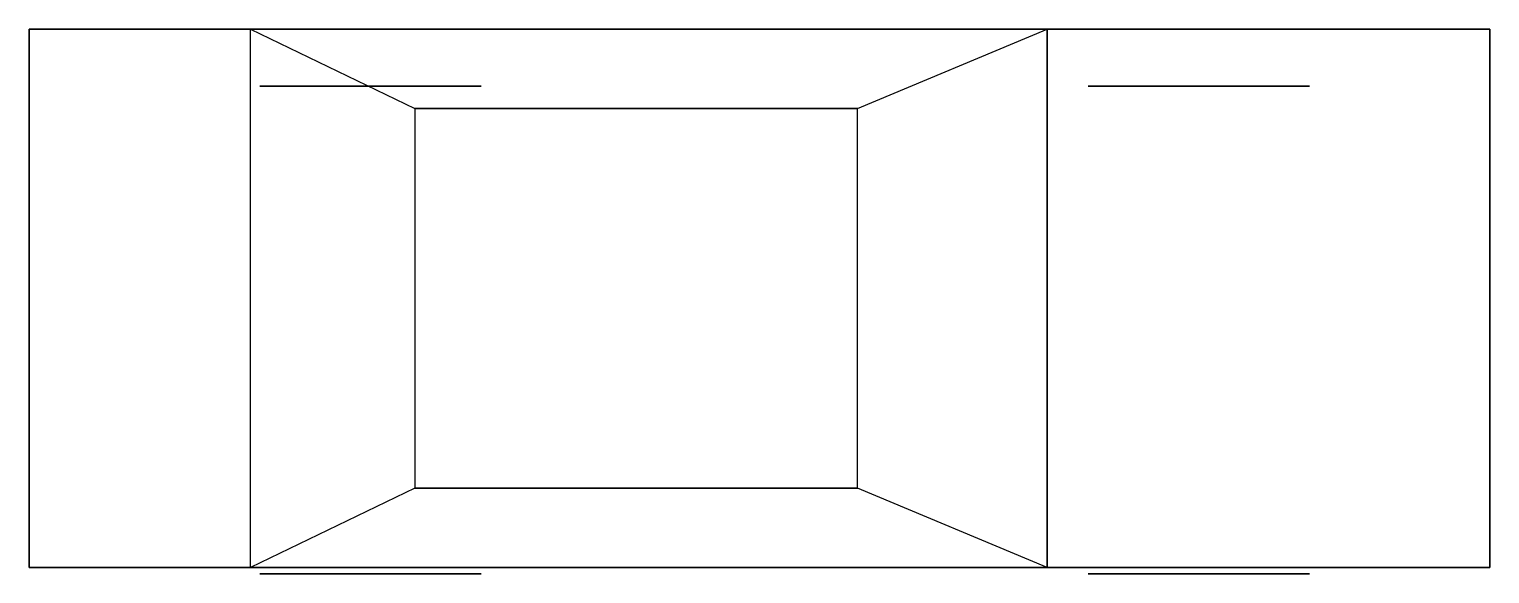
# Model space of a CAD drawing. Extents: x 6080 to 10700, y 5530 to 7250.
import ezdxf

# ---------------------------------------------------------------- set-up
doc = ezdxf.new("R2010")
doc.units = 0
doc.header["$LTSCALE"] = 50
doc.header["$MEASUREMENT"] = 0
doc.layers.get('0').update_dxf_attribs({"linetype": 'CONTINUOUS'})

msp = doc.modelspace()

# ---------------------------------------------------------------- linework, layer by layer
at = {"extrusion": (0, 1, 0)}
for centre in [(-7160, 350, 7070), (-9780, 350, 7070), (-7160, 350, 5530), (-9780, 350, 5530)]:
    msp.add_circle(centre, 350, dxfattribs=at)
at = {"color": 4}
for points in [[(6080, 7250, 1000), (6080, 5550, 1000), (6780, 5550, 1000), (6780, 7250, 1000)], [(6080, 7250, 1000), (6080, 7250, 350), (6080, 5550, 350), (6080, 5550, 1000)], [(9300, 5550, 900), (9300, 7250, 900), (10700, 7250, 800), (10700, 5550, 800)], [(10700, 7250, 800), (10700, 7250, 350), (9300, 7250, 350), (9300, 7250, 900)], [(10700, 7250, 800), (10700, 7250, 350), (10700, 5550, 350), (10700, 5550, 800)], [(8700, 5800, 1380), (8700, 7000, 1380), (7300, 7000, 1380), (7300, 5800, 1380)], [(10700, 5550, 800), (10700, 5550, 350), (9300, 5550, 350), (9300, 5550, 900)]]:
    msp.add_3dface(points, dxfattribs=at)
at = {"color": 4, "invisible_edges": 1}
for points in [[(6780, 7250, 1000), (6780, 7250, 350), (6080, 7250, 350), (6080, 7250, 1000)], [(9300, 7250, 350), (9300, 7250, 900), (6780, 7250, 1000), (6780, 7250, 350)], [(6780, 5550, 1000), (6780, 5550, 350), (6080, 5550, 350), (6080, 5550, 1000)], [(9300, 5550, 350), (9300, 5550, 900), (6780, 5550, 1000), (6780, 5550, 350)]]:
    msp.add_3dface(points, dxfattribs=at)
for points in [[(6780, 7250, 1000), (7300, 7000, 1380), (7300, 5800, 1380), (6780, 5550, 1000)], [(8700, 7000, 1380), (9300, 7250, 900), (6780, 7250, 1000), (7300, 7000, 1380)], [(9300, 5550, 900), (8700, 5800, 1380), (8700, 7000, 1380), (9300, 7250, 900)], [(7300, 5800, 1380), (6780, 5550, 1000), (9300, 5550, 900), (8700, 5800, 1380)]]:
    msp.add_3dface(points)
at = {"invisible_edges": 8}
msp.add_3dface([(8700, 7000, 1380), (9300, 7250, 900), (9300, 5550, 900)], dxfattribs=at)

doc.saveas('drawing.dxf')
